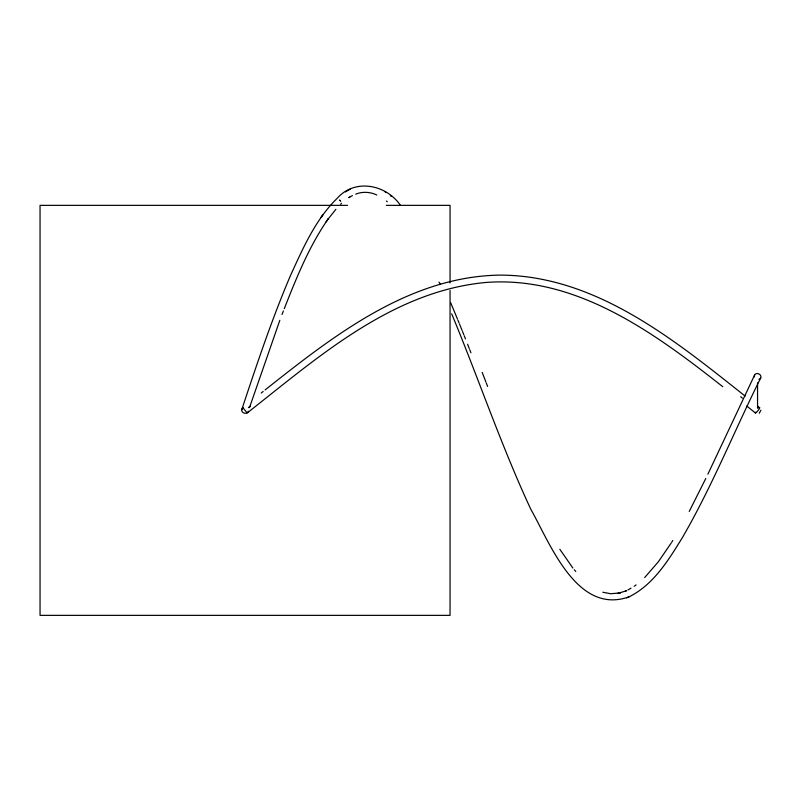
<?xml version="1.0" encoding="UTF-8"?>
<svg xmlns="http://www.w3.org/2000/svg" width="801" height="801" viewBox="0 0 801 801"><rect width="100%" height="100%" fill="white"/><g stroke="black" fill="none" stroke-linecap="round" stroke-linejoin="round"><path stroke-width="1.2" d="M760.89 410.212L759.258 413.266M241.752 409.681C256.741 364.515 271.809 319.309 290.493 275.504C302.978 248.25 315.414 219.534 337.261 198.237C354.783 178.273 386.122 184.44 400.35 205.196M249.461 407.669L279.829 320.33M282.022 314.513L283.374 311.018M284.275 308.685C296.51 277.657 309.106 246.247 328.28 218.753L325.927 222.067M707.904 474.132L754.622 375.018M705.811 478.457L689.24 511.438M760.72 377.922C734.227 431.038 712.159 486.397 682.272 537.791C668.374 560.269 653.586 584.65 629.115 596.815C576.93 615.498 550.037 543.248 530.723 509.086C501.076 445.356 478.618 378.663 451.664 313.802M671.729 542.197L672.79 540.475M671.178 543.068L658.332 561.801L644.655 577.561M322.232 215.819L321.031 217.522L322.893 214.878M327.619 219.684L335.889 209.311M340.715 204.235L341.456 203.224M248.42 407.629L250.102 406.267M261.246 393.011L263.179 391.469M265.111 389.917C333.386 335.879 409.732 275.784 501.276 275.103C596.345 275.955 674.492 340.085 745.15 396.105M634.172 586.322L636.094 584.9M627.894 589.997L631.028 588.164M350.187 189.206L345.431 191.92M349.787 197.056L348.765 197.637L352.42 195.594M626.602 597.846L629.115 596.815M625.471 591.158L626.462 590.758L617.641 593.491L620.354 592.9L610.662 593.741L602.803 592.209M355.694 194.162C362.473 191.389 370.252 191.86 376.82 195.003M347.554 205.356L40.05 205.356L40.05 615.358L450.052 615.358L450.052 290.352M386.302 205.356L450.052 205.356L450.052 282.853M390.307 195.704L391.278 196.415M386.362 201.031L387.334 201.742M385.081 191.89L386.052 192.6M722.782 386.723C655.178 333.486 576.42 275.304 485.386 282.503C391.799 291.424 317.827 357.476 247.179 412.976L242.933 407.739M757.706 406.177L759.638 407.719M740.695 396.755L742.387 398.107M746.762 406.017L755.383 412.966M340.705 201.331L339.484 200.01L339.834 200.52M574.307 569.751L575.749 571.483M572.855 568.019L559.829 549.276M438.928 282.112L440.28 283.924M450.733 302.878L457.471 319.038M457.892 320.07L459.163 323.163M459.584 324.205L462.107 330.463M462.527 331.514L463.799 334.668M464.22 335.719L465.481 338.903M467.584 344.22L469.276 348.495M469.696 349.576L470.958 352.8M482.202 372.435L485.917 382.047M486.307 383.068L487.609 386.452M757.556 382.818L757.556 408.24M248.31 411.233A3.374 2.914 18.1 0 1 243.254 412.695A3.374 2.914 18.1 0 1 243.053 407.839M754.522 376.87A3.374 2.824 25.9 0 1 756.665 373.576A3.374 2.824 25.9 0 1 760.76 375.879A3.374 2.824 25.9 0 1 758.877 379.324M758.907 408.099A3.374 0.521 -51 0 1 759.258 408.8A3.374 0.521 -51 0 1 756.364 412.375A3.374 0.521 -51 0 1 755.603 412.175"/></g></svg>
